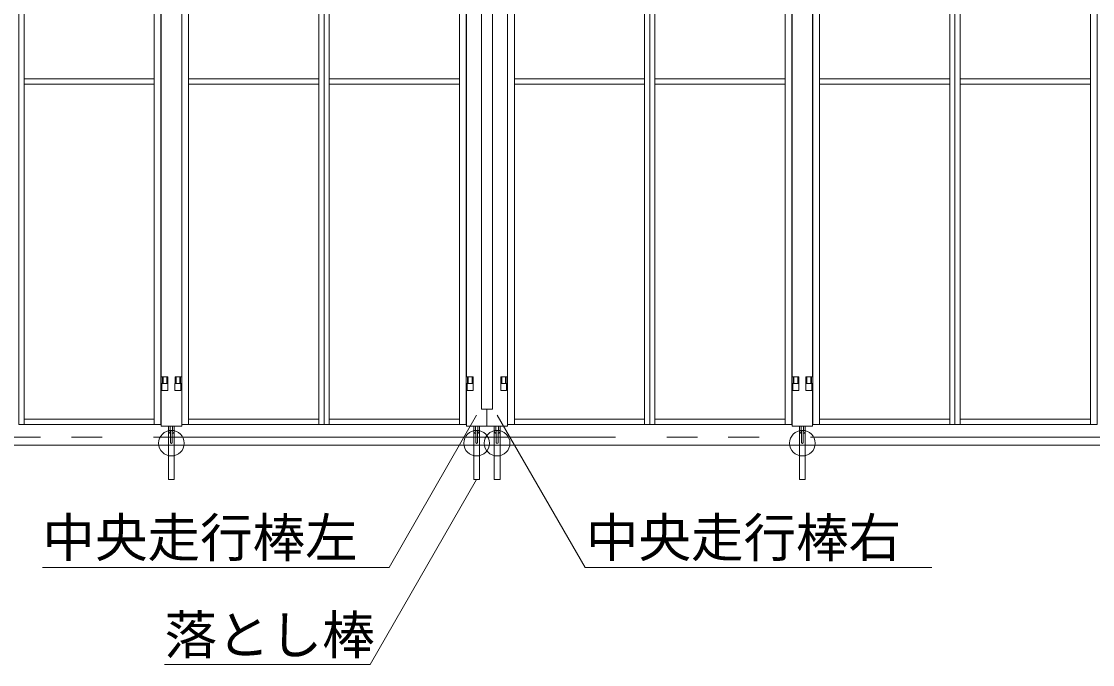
# Model space of a CAD drawing. Units: millimetres, scale not verified. Extents: x -16120 to 16120, y -26100 to 26100.
# Drawn here: x -6315 to -3184, y 8298 to 10179 of the extents above; entities that cross this region are included whole.
import ezdxf
from ezdxf.enums import TextEntityAlignment as Align

# ---------------------------------------------------------------- set-up
doc = ezdxf.new("R2010")
doc.units = ezdxf.units.MM
doc.header["$LTSCALE"] = 150
doc.header["$PDMODE"] = 32
doc.header["$PDSIZE"] = 75
doc.linetypes.add('DASHED1', pattern=[1.8, 1.2, -0.6])
doc.linetypes.add('DOUBLE_CHAIN2', pattern=[12.8, 9, -1, 0.6, -0.6, 0.6, -1])
for name, color, linetype, lineweight in [('0-5_ﾍﾞｰｽﾗｲﾝ', 134, 'Continuous', 18), ('0-8_ﾜｲﾔｰﾛｰﾌﾟ', 134, 'DOUBLE_CHAIN2', 18), ('1-3_中央走行棒', 134, 'Continuous', 18), ('1-4_中央走行棒右', 134, 'Continuous', 18), ('1-5_中央走行棒左', 134, 'Continuous', 18), ('1-9_標準ﾊﾟﾈﾙ', 134, 'Continuous', 18), ('1-B_文字', 134, 'Continuous', 18), ('1-C_落とし棒', 134, 'Continuous', 18)]:
    doc.layers.add(name, color=color, linetype=linetype, lineweight=lineweight)
doc.styles.add('ＭＳ ゴシック', font='')
doc.styles.get('ＭＳ ゴシック').set_extended_font_data('MS Gothic')

msp = doc.modelspace()

# ---------------------------------------------------------------- linework, layer by layer
at = {"layer": '0-5_ﾍﾞｰｽﾗｲﾝ'}
msp.add_line((-13950.3, 8940), (1899.7, 8940), dxfattribs=at)
at = {"layer": '0-8_ﾜｲﾔｰﾛｰﾌﾟ'}
msp.add_line((1181.3, 8963), (-11981.8, 8963), dxfattribs=at)
at = {"layer": '1-3_中央走行棒'}
for p, q in [((-5906.3, 10491.5), (-5906.3, 9140)), ((-5846.3, 9140), (-5846.3, 10491.5)), ((-4062.3, 9140), (-4062.3, 10491.5)), ((-4002.3, 10491.5), (-4002.3, 9140)), ((-5884.8, 8981.9), (-5884.8, 8995)), ((-5879.8, 8981.9), (-5879.8, 8995)), ((-5872.8, 8995), (-5872.8, 8981.9)), ((-5867.8, 8995), (-5867.8, 8981.9)), ((-4040.7, 8995), (-4040.7, 8981.9)), ((-4035.7, 8995), (-4035.7, 8981.9)), ((-4028.7, 8981.9), (-4028.7, 8995)), ((-4023.7, 8981.9), (-4023.7, 8995)), ((-5878.8, 8980.5), (-5878.8, 8945.5)), ((-5873.8, 8945.5), (-5873.8, 8980.5)), ((-4034.8, 8945.5), (-4034.8, 8980.5)), ((-4029.8, 8980.5), (-4029.8, 8945.5))]:
    msp.add_line(p, q, dxfattribs=at)
for points in [[(-5906.3, 9120), (-5906.3, 8995), (-5846.3, 8995), (-5846.3, 9120)], [(-4002.3, 9120), (-4002.3, 8995), (-4062.3, 8995), (-4062.3, 9120)]]:
    msp.add_lwpolyline(points, dxfattribs=at)
for points in [[(-5903.9, 9100), (-5886.6, 9100), (-5886.6, 9120), (-5903.9, 9120)], [(-5865.9, 9100), (-5848.6, 9100), (-5848.6, 9120), (-5865.9, 9120)], [(-4042.6, 9100), (-4059.9, 9100), (-4059.9, 9120), (-4042.6, 9120)], [(-4004.6, 9100), (-4021.9, 9100), (-4021.9, 9120), (-4004.6, 9120)]]:
    msp.add_lwpolyline(points, close=True, dxfattribs=at)
for centre, radius, start, end in [((-5876.3, 8981.9), 8.51, 180, 253.2535), ((-5876.3, 8981.9), 3.5, 180, 225.592), ((-5876.3, 8981.9), 8.51, 287.4635, 360), ((-5876.3, 8981.9), 3.5, 316.7866, 360), ((-4032.2, 8981.9), 8.51, 180, 252.5365), ((-4032.2, 8981.9), 3.5, 180, 223.2134), ((-4032.2, 8981.9), 3.5, 314.408, 360), ((-4032.2, 8981.9), 8.51, 286.7465, 360)]:
    msp.add_arc(centre, radius, start, end, dxfattribs=at)
for p in [(-5876.3, 8945.5), (-4032.3, 8945.5)]:
    msp.add_point(p, dxfattribs=at)
at = {"layer": '1-4_中央走行棒右'}
for p, q in [((-4894.3, 9140), (-4894.3, 10491.5)), ((-4932.8, 8981.9), (-4932.8, 8995)), ((-4927.8, 8981.9), (-4927.8, 8995)), ((-4920.8, 8995), (-4920.8, 8981.9)), ((-4915.8, 8995), (-4915.8, 8981.9)), ((-4926.8, 8980.5), (-4926.8, 8945.5)), ((-4921.8, 8945.5), (-4921.8, 8980.5))]:
    msp.add_line(p, q, dxfattribs=at)
for points in [[(-4970.3, 9045), (-4938.3, 9045), (-4938.3, 11795), (-4970.3, 11795)], [(-4913.9, 9100), (-4896.6, 9100), (-4896.6, 9120), (-4913.9, 9120)]]:
    msp.add_lwpolyline(points, close=True, dxfattribs=at)
msp.add_lwpolyline([(-4954.3, 9045), (-4954.3, 8995), (-4894.3, 8995), (-4894.3, 9120)], dxfattribs=at)
for radius, start, end in [(8.51, 180, 253.2535), (3.5, 180, 225.592), (8.51, 287.4635, 360), (3.5, 316.7866, 360)]:
    msp.add_arc((-4924.3, 8981.9), radius, start, end, dxfattribs=at)
msp.add_point((-4924.3, 8945.5), dxfattribs=at)
at = {"layer": '1-5_中央走行棒左'}
for p, q in [((-5014.3, 10491.5), (-5014.3, 9140)), ((-4992.8, 8981.9), (-4992.8, 8995)), ((-4987.8, 8981.9), (-4987.8, 8995)), ((-4980.8, 8995), (-4980.8, 8981.9)), ((-4975.8, 8995), (-4975.8, 8981.9)), ((-4986.8, 8980.5), (-4986.8, 8945.5)), ((-4981.8, 8945.5), (-4981.8, 8980.5))]:
    msp.add_line(p, q, dxfattribs=at)
msp.add_lwpolyline([(-5014.3, 9120), (-5014.3, 8995), (-4954.3, 8995), (-4954.3, 9045)], dxfattribs=at)
msp.add_lwpolyline([(-4994.6, 9100), (-5011.9, 9100), (-5011.9, 9120), (-4994.6, 9120)], close=True, dxfattribs=at)
for radius, start, end in [(8.51, 180, 253.2535), (3.5, 180, 225.592), (8.51, 287.4635, 360), (3.5, 316.7866, 360)]:
    msp.add_arc((-4984.3, 8981.9), radius, start, end, dxfattribs=at)
msp.add_point((-4984.3, 8945.5), dxfattribs=at)
at = {"layer": '1-9_標準ﾊﾟﾈﾙ'}
for p, q in [((-5903, 9140), (-5903, 9120)), ((-5849.6, 9140), (-5849.6, 9120)), ((-5011, 9140), (-5011, 9120)), ((-4897.5, 9140), (-4897.5, 9120)), ((-4059, 9140), (-4059, 9120)), ((-4005.6, 9140), (-4005.6, 9120))]:
    msp.add_line(p, q, dxfattribs=at)
at = {"layer": '1-9_標準ﾊﾟﾈﾙ', "linetype": 'DASHED1'}
for p, q in [((-5900.8, 9140), (-5900.8, 9120)), ((-5889.8, 9140), (-5889.8, 9120)), ((-5862.8, 9140), (-5862.8, 9120)), ((-5851.8, 9140), (-5851.8, 9120)), ((-5008.8, 9140), (-5008.8, 9120)), ((-4997.8, 9140), (-4997.8, 9120)), ((-4910.8, 9140), (-4910.8, 9120)), ((-4899.8, 9140), (-4899.8, 9120)), ((-4056.8, 9140), (-4056.8, 9120)), ((-4045.8, 9140), (-4045.8, 9120)), ((-4018.8, 9140), (-4018.8, 9120)), ((-4007.8, 9140), (-4007.8, 9120))]:
    msp.add_line(p, q, dxfattribs=at)
at = {"layer": '1-9_標準ﾊﾟﾈﾙ'}
for points in [[(-6322.3, 12003), (-6307, 12003), (-6307, 9000), (-6322.3, 9000)], [(-5906.8, 12003), (-5926.5, 12003), (-5926.5, 9000), (-5906.8, 9000)], [(-5845.8, 12003), (-5826, 12003), (-5826, 9000), (-5845.8, 9000)], [(-5430.3, 12003), (-5445.5, 12003), (-5445.5, 9000), (-5430.3, 9000)], [(-5430.3, 12003), (-5415, 12003), (-5415, 9000), (-5430.3, 9000)], [(-5014.8, 12003), (-5034.5, 12003), (-5034.5, 9000), (-5014.8, 9000)], [(-4893.8, 12003), (-4874, 12003), (-4874, 9000), (-4893.8, 9000)], [(-4478.3, 12003), (-4493.5, 12003), (-4493.5, 9000), (-4478.3, 9000)], [(-4478.3, 12003), (-4463, 12003), (-4463, 9000), (-4478.3, 9000)], [(-4062.8, 12003), (-4082.5, 12003), (-4082.5, 9000), (-4062.8, 9000)], [(-4001.8, 12003), (-3982, 12003), (-3982, 9000), (-4001.8, 9000)], [(-3586.3, 12003), (-3601.5, 12003), (-3601.5, 9000), (-3586.3, 9000)], [(-3586.3, 12003), (-3571, 12003), (-3571, 9000), (-3586.3, 9000)], [(-3170.8, 12003), (-3190.5, 12003), (-3190.5, 9000), (-3170.8, 9000)], [(-6307, 10011.5), (-5926.5, 10011.5), (-5926.5, 9995.5), (-6307, 9995.5)], [(-5445.5, 10011.5), (-5826, 10011.5), (-5826, 9995.5), (-5445.5, 9995.5)], [(-5415, 10011.5), (-5034.5, 10011.5), (-5034.5, 9995.5), (-5415, 9995.5)], [(-4493.5, 10011.5), (-4874, 10011.5), (-4874, 9995.5), (-4493.5, 9995.5)], [(-4463, 10011.5), (-4082.5, 10011.5), (-4082.5, 9995.5), (-4463, 9995.5)], [(-3601.5, 10011.5), (-3982, 10011.5), (-3982, 9995.5), (-3601.5, 9995.5)], [(-3571, 10011.5), (-3190.5, 10011.5), (-3190.5, 9995.5), (-3571, 9995.5)], [(-6307, 9000), (-5926.5, 9000), (-5926.5, 9015.5), (-6307, 9015.5)], [(-5445.5, 9000), (-5826, 9000), (-5826, 9015.5), (-5445.5, 9015.5)], [(-5415, 9000), (-5034.5, 9000), (-5034.5, 9015.5), (-5415, 9015.5)], [(-4493.5, 9000), (-4874, 9000), (-4874, 9015.5), (-4493.5, 9015.5)], [(-4463, 9000), (-4082.5, 9000), (-4082.5, 9015.5), (-4463, 9015.5)], [(-3601.5, 9000), (-3982, 9000), (-3982, 9015.5), (-3601.5, 9015.5)], [(-3571, 9000), (-3190.5, 9000), (-3190.5, 9015.5), (-3571, 9015.5)]]:
    msp.add_lwpolyline(points, close=True, dxfattribs=at)
for points in [[(-5906.8, 9120), (-5886.8, 9120), (-5886.8, 9140), (-5906.8, 9140)], [(-5845.8, 9120), (-5865.8, 9120), (-5865.8, 9140), (-5845.8, 9140)], [(-5014.8, 9120), (-4994.8, 9120), (-4994.8, 9140), (-5014.8, 9140)], [(-4893.8, 9120), (-4913.8, 9120), (-4913.8, 9140), (-4893.8, 9140)], [(-4062.8, 9120), (-4042.8, 9120), (-4042.8, 9140), (-4062.8, 9140)], [(-4001.8, 9120), (-4021.8, 9120), (-4021.8, 9140), (-4001.8, 9140)]]:
    msp.add_lwpolyline(points, dxfattribs=at)
at = {"layer": '1-B_文字'}
for p, q in [((-4984.3, 9027.2), (-5240, 8582.2)), ((-4984.5, 8838.8), (-5295.7, 8297.8)), ((-6253.3, 8582.2), (-5241, 8582.2)), ((-4666.7, 8582.2), (-3653.7, 8582.2)), ((-5896.5, 8297.8), (-5296.6, 8297.8))]:
    msp.add_line(p, q, dxfattribs=at)
for points in [[(-4924.2, 9027.2), (-4667.3, 8582.2), (-4666.7, 8582.2)], [(-5241.2, 8582.2), (-5240, 8582.2), (-5240.6, 8582.2)], [(-5296.9, 8297.8), (-5295.7, 8297.8), (-5296.2, 8297.8)]]:
    msp.add_lwpolyline(points, dxfattribs=at)
at = {"layer": '1-C_落とし棒'}
for points in [[(-5867.8, 8995), (-5867.8, 8838.8), (-5884.8, 8838.8), (-5884.8, 8995)], [(-4975.8, 8995), (-4975.8, 8838.8), (-4992.8, 8838.8), (-4992.8, 8995)], [(-4915.8, 8995), (-4915.8, 8838.8), (-4932.8, 8838.8), (-4932.8, 8995)], [(-4023.8, 8995), (-4023.8, 8838.8), (-4040.8, 8838.8), (-4040.8, 8995)]]:
    msp.add_lwpolyline(points, close=True, dxfattribs=at)

# ---------------------------------------------------------------- texts
at = {"layer": '1-B_文字', "style": 'ＭＳ ゴシック'}
for s, p in [('中央走行棒左', (-6253.3, 8579.1)), ('中央走行棒右', (-4665.1, 8579.1)), ('落とし棒', (-5896.5, 8294.6))]:
    msp.add_text(s, height=112.6, dxfattribs=at).set_placement(p, align=Align.BOTTOM_LEFT)

doc.saveas('drawing.dxf')
